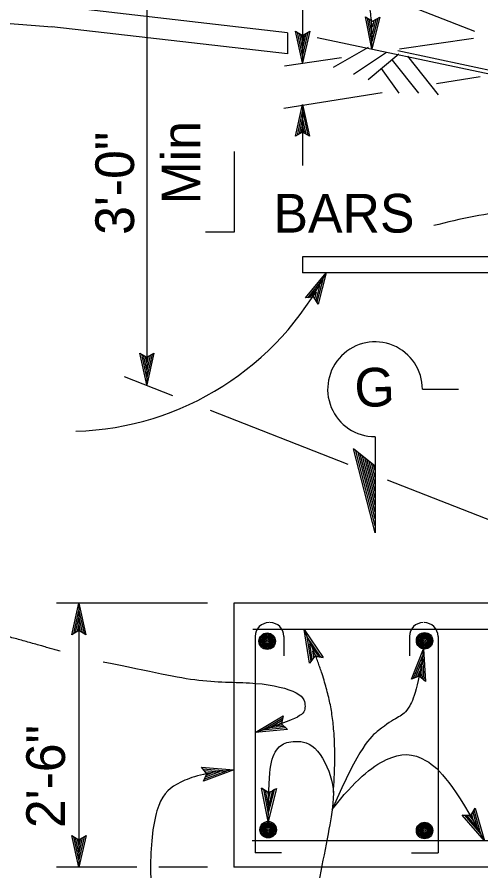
# Model space of a CAD drawing. Extents: x -894 to 866, y -476 to 714.
# Drawn here: x -638.6 to -554.8, y -279.3 to -124.8 of the extents above; entities that cross this region are included whole.
import ezdxf

# ---------------------------------------------------------------- set-up
doc = ezdxf.new("R2010")
doc.units = 0
for name, color, linetype in [('22 Misc Cnst Det', 7, 'Continuous'), ('56 Stage 3 Anno', 7, 'Continuous'), ('57 Undefined', 7, 'Continuous'), ('59 Sndwall Anno', 7, 'Continuous'), ('60 Nongeo Data', 7, 'Continuous')]:
    doc.layers.add(name, color=color, linetype=linetype)

msp = doc.modelspace()

# ---------------------------------------------------------------- linework, layer by layer
at = {"layer": '22 Misc Cnst Det'}
for p, q in [((-565.33, -192.15), (-558.81, -192.15)), ((-573.9, -200.73), (-573.9, -218.09)), ((-573.9, -218.09), (-577.77, -202.93)), ((-573.9, -206.06), (-577.77, -202.93)), ((-573.9, -216.84), (-577.37, -203.26)), ((-573.9, -215.6), (-576.97, -203.58)), ((-573.9, -214.35), (-576.56, -203.9)), ((-573.9, -213.1), (-576.16, -204.23)), ((-573.9, -211.86), (-575.76, -204.55)), ((-573.9, -210.61), (-575.36, -204.88)), ((-573.9, -209.36), (-574.96, -205.2)), ((-573.9, -208.12), (-574.56, -205.53)), ((-573.9, -206.87), (-574.16, -205.85))]:
    msp.add_line(p, q, dxfattribs=at)
msp.add_arc((-573.9, -192.15), 8.57, 359.9995, 270, dxfattribs=at)
at = {"layer": '56 Stage 3 Anno'}
for p, q in [((-615.16, -104.26), (-615.16, -191.33)), ((-586.99, -112.06), (-586.99, -133.1)), ((-555.87, -127.44), (-574.71, -120.04)), ((-574.5, -130.55), (-575.61, -124.78)), ((-575.61, -124.78), (-574.36, -125.59)), ((-574.47, -129.22), (-575.27, -125.02)), ((-573.06, -124.86), (-574.5, -130.55)), ((-573.4, -125.06), (-574.46, -129.24)), ((-574.36, -125.59), (-573.06, -124.86)), ((-573.06, -124.86), (-573.06, -124.86)), ((-574.42, -127.91), (-574.94, -125.2)), ((-574.38, -126.59), (-574.61, -125.43)), ((-573.75, -125.27), (-574.42, -127.91)), ((-574.09, -125.43), (-574.38, -126.59)), ((-586.99, -133.1), (-588.26, -127.37)), ((-588.26, -127.37), (-588.26, -127.37)), ((-588.26, -127.37), (-586.99, -128.13)), ((-586.99, -131.77), (-587.91, -127.59)), ((-586.99, -130.46), (-587.58, -127.76)), ((-586.98, -129.14), (-587.24, -127.99)), ((-586.99, -128.13), (-585.71, -127.37)), ((-585.71, -127.37), (-586.99, -133.1)), ((-586.05, -127.58), (-586.99, -131.79)), ((-586.39, -127.8), (-586.99, -130.46)), ((-586.72, -127.97), (-586.98, -129.14)), ((-585.71, -127.37), (-585.71, -127.37)), ((-556.07, -128.68), (-569.49, -130.65)), ((-574.5, -130.55), (-574.5, -130.55)), ((-579.94, -132.18), (-590.29, -133.71)), ((-586.99, -133.1), (-586.99, -133.1)), ((-554.9, -135.63), (-562.77, -136.9)), ((-572.64, -138.51), (-590.41, -141.39)), ((-588.27, -146.39), (-586.99, -140.66)), ((-587.93, -146.18), (-586.99, -141.98)), ((-586.99, -140.66), (-586.99, -151.65)), ((-586.99, -140.66), (-586.99, -140.66)), ((-586.99, -140.66), (-585.72, -146.39)), ((-586.98, -141.99), (-586.06, -146.17)), ((-587.58, -145.96), (-586.99, -143.3)), ((-586.99, -143.3), (-586.39, -146)), ((-587.25, -145.79), (-586.99, -144.62)), ((-586.99, -144.62), (-586.73, -145.77)), ((-586.99, -145.63), (-588.27, -146.39)), ((-588.27, -146.39), (-588.27, -146.39)), ((-585.72, -146.39), (-586.99, -145.63)), ((-585.72, -146.39), (-585.72, -146.39)), ((-586.47, -175.61), (-582.72, -171.09)), ((-582.72, -171.09), (-584.2, -176.77)), ((-582.72, -171.09), (-582.72, -171.09)), ((-586.07, -175.58), (-583.32, -172.26)), ((-583.32, -172.27), (-584.4, -176.42)), ((-585.66, -175.54), (-583.92, -173.44)), ((-583.92, -173.44), (-584.62, -176.12)), ((-584.98, -175.51), (-586.47, -175.61)), ((-586.47, -175.61), (-586.47, -175.61)), ((-585.29, -175.54), (-584.52, -174.61)), ((-584.2, -176.77), (-584.98, -175.51)), ((-584.52, -174.61), (-584.82, -175.76)), ((-584.2, -176.77), (-584.2, -176.77)), ((-615.16, -191.33), (-616.44, -185.59)), ((-616.44, -185.59), (-616.44, -185.59)), ((-616.44, -185.59), (-615.16, -186.35)), ((-615.17, -190), (-616.09, -185.81)), ((-615.16, -188.68), (-615.76, -185.98)), ((-615.16, -187.36), (-615.42, -186.21)), ((-615.16, -186.35), (-613.88, -185.59)), ((-613.88, -185.59), (-615.16, -191.33)), ((-614.22, -185.8), (-615.16, -190.01)), ((-614.57, -186.02), (-615.16, -188.68)), ((-614.9, -186.19), (-615.16, -187.36)), ((-613.88, -185.59), (-613.88, -185.59)), ((-610.44, -193.33), (-619.17, -189.9)), ((-615.16, -191.33), (-615.16, -191.33)), ((-578.78, -205.77), (-603.65, -196)), ((-515.44, -230.64), (-571.66, -208.56)), ((-604.18, -230.82), (-631.49, -230.82)), ((-628.72, -236.56), (-627.44, -230.82)), ((-627.44, -230.82), (-627.44, -278.61)), ((-627.44, -230.82), (-627.44, -230.82)), ((-627.44, -230.82), (-626.17, -236.56)), ((-628.38, -236.35), (-627.44, -232.14)), ((-627.44, -232.15), (-626.52, -236.33)), ((-628.04, -236.13), (-627.45, -233.46)), ((-627.45, -233.46), (-626.85, -236.16)), ((-627.44, -235.79), (-628.72, -236.56)), ((-627.71, -235.96), (-627.45, -234.78)), ((-627.45, -234.78), (-627.19, -235.94)), ((-626.17, -236.56), (-627.44, -235.79)), ((-586.74, -235.6), (-586.74, -235.6)), ((-628.72, -236.56), (-628.72, -236.56)), ((-626.17, -236.56), (-626.17, -236.56)), ((-567.3, -244.58), (-565.11, -239.12)), ((-565.11, -239.12), (-565.11, -239.12)), ((-565.11, -239.12), (-564.78, -244.99)), ((-583.27, -240.68), (-583.27, -240.68)), ((-566.93, -244.43), (-565.33, -240.42)), ((-565.32, -240.44), (-565.09, -244.71)), ((-585.75, -241.67), (-585.75, -241.67)), ((-566.56, -244.26), (-565.54, -241.73)), ((-565.54, -241.73), (-565.39, -244.49)), ((-566.2, -244.15), (-565.75, -243.03)), ((-565.75, -243.03), (-565.69, -244.21)), ((-565.92, -244.03), (-567.3, -244.58)), ((-567.3, -244.58), (-567.3, -244.58)), ((-564.78, -244.99), (-565.92, -244.03)), ((-564.78, -244.99), (-564.78, -244.99)), ((-595.56, -254.23), (-590.51, -251.24)), ((-594.3, -253.82), (-590.62, -251.64)), ((-590.51, -251.24), (-590.84, -252.69)), ((-590.51, -251.24), (-590.51, -251.24)), ((-593.05, -253.41), (-590.68, -252)), ((-590.34, -253.15), (-593.05, -253.41)), ((-591.8, -253), (-590.78, -252.4)), ((-590.6, -252.89), (-591.8, -253)), ((-590.84, -252.69), (-589.72, -253.66)), ((-589.72, -253.66), (-595.56, -254.23)), ((-595.56, -254.23), (-595.56, -254.23)), ((-590.02, -253.41), (-594.31, -253.82)), ((-589.72, -253.66), (-589.72, -253.66)), ((-604.34, -261.68), (-605.27, -260.52)), ((-605.27, -260.52), (-605.27, -260.52)), ((-605.27, -260.52), (-599.41, -261.01)), ((-605.01, -260.82), (-600.72, -261.19)), ((-599.41, -261.01), (-604.92, -263.04)), ((-604.92, -263.04), (-604.34, -261.68)), ((-604.75, -261.13), (-602.03, -261.37)), ((-600.73, -261.2), (-604.75, -262.67)), ((-602.03, -261.37), (-604.63, -262.32)), ((-604.54, -261.44), (-603.34, -261.54)), ((-603.34, -261.54), (-604.45, -261.95)), ((-599.41, -261.01), (-599.41, -261.01)), ((-604.92, -263.04), (-604.92, -263.04)), ((-594.4, -264.29), (-594.4, -264.29)), ((-591.73, -264.37), (-591.73, -264.37)), ((-555.79, -267.91), (-555.79, -267.91)), ((-558.14, -269.18), (-558.14, -269.18)), ((-593.25, -270.33), (-593.25, -270.33)), ((-627.44, -278.61), (-628.71, -272.88)), ((-628.71, -272.88), (-628.71, -272.88)), ((-628.71, -272.88), (-627.44, -273.64)), ((-627.45, -277.28), (-628.37, -273.1)), ((-627.44, -275.97), (-628.04, -273.27)), ((-627.44, -273.64), (-626.16, -272.88)), ((-626.16, -272.88), (-627.44, -278.61)), ((-626.5, -273.08), (-627.44, -277.29)), ((-626.85, -273.31), (-627.44, -275.97)), ((-626.16, -272.88), (-626.16, -272.88)), ((-627.44, -274.65), (-627.7, -273.49)), ((-627.18, -273.48), (-627.44, -274.65)), ((-616.95, -278.61), (-631.49, -278.61)), ((-627.44, -278.61), (-627.44, -278.61)), ((-604.18, -278.61), (-613.01, -278.61))]:
    msp.add_line(p, q, dxfattribs=at)
for points in [[(-585.75, -241.67), (-586.74, -235.6), (-583.27, -240.68), (-583.68, -240.61), (-586.22, -236.89), (-585.5, -241.34), (-585.25, -241.01), (-585.71, -238.17), (-584.09, -240.54), (-584.5, -240.48), (-585.2, -239.45), (-585, -240.68), (-584.81, -240.43), (-583.27, -240.68), (-584.81, -240.43)], [(-591.73, -264.37), (-593.25, -270.33), (-594.4, -264.29), (-594.05, -264.51), (-593.21, -268.94), (-592.09, -264.57), (-592.45, -264.77), (-593.17, -267.57), (-593.71, -264.74), (-593.36, -264.96), (-593.12, -266.19), (-592.82, -264.97), (-593.1, -265.13), (-594.4, -264.29), (-593.1, -265.13)], [(-555.79, -267.91), (-554.12, -273.83), (-558.14, -269.18), (-557.72, -269.2), (-554.78, -272.61), (-556, -268.27), (-556.21, -268.62), (-555.43, -271.4), (-557.31, -269.22), (-556.9, -269.24), (-556.08, -270.18), (-556.42, -268.98), (-556.59, -269.25), (-558.14, -269.18), (-556.59, -269.25)]]:
    msp.add_lwpolyline(points, close=True, dxfattribs=at)
for centre, radius, start, end in [((-535.1, -269.66), 110.75, 97.0855, 104.7291), ((-629.6, -147.09), 52.67, 271.768, 332.8883)]:
    msp.add_arc(centre, radius, start, end, dxfattribs=at)
for points, degree in [([(-574.5, -130.55), (-574.13, -122.42), (-578.65, -114.44), (-584.76, -107.8), (-592.73, -103.55), (-600.16, -101.69), (-607.07, -99.83), (-615.04, -99.03), (-623.8, -98.76), (-631.5, -98.76), (-641.6, -98.23), (-653.28, -97.7), (-659.13, -97.97), (-661.25, -97.7)], 2), ([(-630.83, -239.55), (-637.42, -237.61), (-653.11, -233.48), (-681.27, -233.03)], 2), ([(-581.44, -265.06), (-580.72, -255.71), (-583.19, -243.05), (-586.74, -235.6)], 2), ([(-565.11, -239.12), (-566.18, -246.87), (-568.15, -250.67), (-569.62, -251.34), (-572.84, -253.39), (-576.65, -256.62), (-581.63, -268.14)], 3), ([(-623.06, -241.43), (-614.13, -243.23), (-605.21, -245.37), (-595.14, -244.93), (-586.83, -246.95), (-586.41, -249.66), (-586.89, -251.32), (-591.39, -252.87), (-595.56, -254.23)], 3), ([(-593.25, -270.33), (-593.06, -264.08), (-593.05, -259.61), (-591.32, -256.45), (-589.09, -255.71), (-584.64, -255.89), (-581.14, -263.15), (-581.43, -268.55), (-585.64, -288.18), (-584.26, -291.09), (-582.29, -292.72), (-578.95, -292.98)], 3), ([(-581.63, -268.15), (-577.63, -262.89), (-571.38, -257.89), (-564.87, -257.89), (-559.61, -263.65), (-554.12, -273.83)], 3), ([(-599.41, -261.01), (-604.65, -261.46), (-609.66, -263.15), (-613.37, -266.08), (-614.93, -277.22), (-613.81, -289.7), (-606.47, -308.42), (-601.35, -324.9), (-599.57, -336.04), (-601.13, -344.07), (-610.03, -346.47)], 3)]:
    msp.add_open_spline(points, degree=degree, dxfattribs=at)
at = {"layer": '59 Sndwall Anno'}
for p, q in [((-575.14, -130.32), (-581.48, -133.94)), ((-571.8, -131.23), (-577.78, -135.23)), ((-569.57, -131.52), (-575.15, -136.19)), ((-570.81, -132.59), (-566.02, -138.6)), ((-568.05, -131.88), (-562.49, -138.86)), ((-572.77, -134.14), (-569.58, -138.58))]:
    msp.add_line(p, q, dxfattribs=at)
at = {"layer": '60 Nongeo Data'}
for p, q in [((-632.25, -126.63), (-717.18, -119.97)), ((-589.73, -127.65), (-631.91, -122.82)), ((-589.73, -131.49), (-632.34, -126.62)), ((-589.73, -127.65), (-589.73, -131.49)), ((-584.34, -128.52), (-552.97, -135.17)), ((-569.75, -130.89), (-544.17, -136.31)), ((-599.37, -149.14), (-599.37, -163.76)), ((-599.37, -163.76), (-604.56, -163.76)), ((-552.58, -168.22), (-586.99, -168.22)), ((-586.99, -168.22), (-586.99, -171.09)), ((-552.58, -171.09), (-586.99, -171.09)), ((-429.29, -230.82), (-599.41, -230.82)), ((-599.41, -230.82), (-599.41, -278.61)), ((-432.77, -235.6), (-596, -235.6)), ((-595.56, -236.85), (-595.56, -275.99)), ((-590.4, -236.85), (-590.4, -240.36)), ((-567.67, -236.85), (-567.67, -240.36)), ((-562.51, -236.85), (-562.51, -275.99)), ((-432.59, -273.83), (-596.11, -273.83)), ((-548.76, -273.83), (-558.31, -273.83)), ((-590.79, -275.99), (-595.56, -275.99)), ((-567.28, -275.99), (-562.51, -275.99)), ((-429.29, -278.61), (-599.41, -278.61))]:
    msp.add_line(p, q, dxfattribs=at)
for centre, radius in [((-593.4, -237.72), 1.49), ((-564.94, -237.64), 1.49), ((-593.4, -237.72), 1.31), ((-593.4, -237.72), 1.13), ((-593.4, -237.72), 0.956), ((-593.4, -237.72), 0.777), ((-593.4, -237.72), 0.597), ((-593.4, -237.72), 0.418), ((-593.4, -237.72), 0.179), ((-564.94, -237.64), 1.31), ((-564.94, -237.64), 1.13), ((-564.94, -237.64), 0.956), ((-564.94, -237.64), 0.777), ((-564.94, -237.64), 0.597), ((-564.94, -237.64), 0.418), ((-564.94, -237.64), 0.179), ((-593.23, -271.82), 1.49), ((-593.23, -271.82), 1.31), ((-593.23, -271.82), 1.13), ((-593.23, -271.82), 0.956), ((-593.23, -271.82), 0.777), ((-593.23, -271.82), 0.597), ((-593.23, -271.82), 0.418), ((-593.23, -271.82), 0.179), ((-564.94, -271.96), 1.49), ((-564.94, -271.96), 1.31), ((-564.94, -271.96), 1.13), ((-564.94, -271.96), 0.956), ((-564.94, -271.96), 0.777), ((-564.94, -271.96), 0.597), ((-564.94, -271.96), 0.418), ((-564.94, -271.96), 0.179)]:
    msp.add_circle(centre, radius, dxfattribs=at)
for centre, start, end in [((-593.06, -236.85), 90, 180), ((-592.9, -236.85), 0, 90), ((-565.17, -236.85), 90, 180), ((-565.01, -236.85), 0, 90)]:
    msp.add_arc(centre, 2.5, start, end, dxfattribs=at)

# ---------------------------------------------------------------- texts
at = {"layer": '57 Undefined'}
for s, rotation, p in [('Min', 90, (-605.47, -158.71)), ('3\'-0"', 90, (-617.47, -164.21)), ('G', 2, (-577.51, -195.4)), ('2\'-6"', 90, (-629.96, -271.52))]:
    msp.add_text(s, height=7, rotation=rotation, dxfattribs=at).set_placement(p)
msp.add_text('BARS', height=7, dxfattribs=at).set_placement((-592.26, -163.81))

doc.saveas('drawing.dxf')
